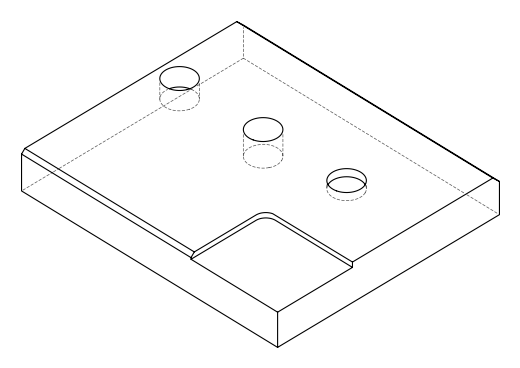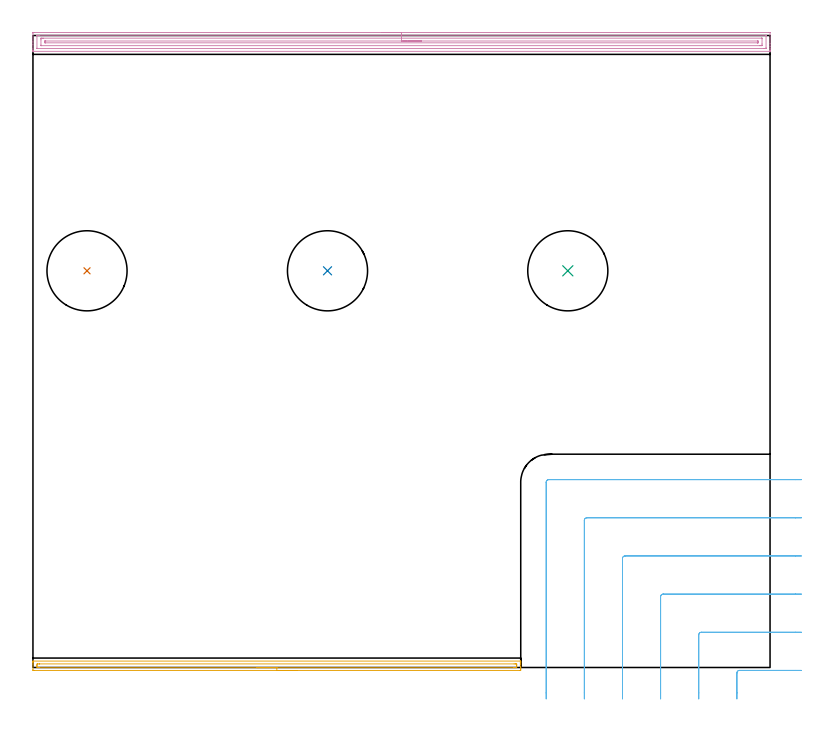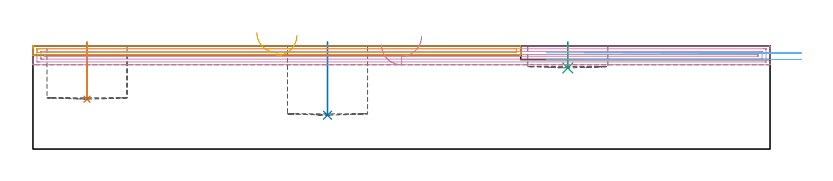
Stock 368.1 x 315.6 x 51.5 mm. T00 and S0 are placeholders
(PLAN: 6 operations, 2 tool changes, 20 min)
(1 INDEXABLE_INSERT_DRILL_BLIND_HOLE_FROM_SOLID | STEP1POCKET | NXT0302_035 | 0.12 min | 32821 mm3)
(2 INDEXABLE_INSERT_DRILL_BLIND_HOLE_FROM_SOLID_1 | STEP1POCKET_1 | NXT0302_035 | 0.15 min | 42874 mm3)
(3 INDEXABLE_INSERT_DRILL_BLIND_HOLE_FROM_SOLID_2 | STEP1POCKET_2 | NXT0302_035 | 0.05 min | 13225 mm3)
(4 AREA_MILL | FG_CHAMFER_SURFACE | UGT0205_001 | 11.97 min | 16259 mm3)
(5 AREA_MILL_1 | FG_CHAMFER_SURFACE_1 | UGT0205_001 | 4.07 min | 2732 mm3)
(6 MILL_CORNER_NOTCH_RECTANGULAR | CORNER_NOTCH_RECTANGULAR | UGT0201_109 | Follow Part, ap 6.35, ae 75% | 3.68 min | 89850 mm3)
(TOOL NXT0302_035 | Index. Insert Drill 40mm [880-D4000L40-05] | D40 PA176 FL200 Z2)
(TOOL UGT0205_001 | Chamfer Mill 20 x 3 x 45 deg. | D20 FL50 Z2)
(TOOL UGT0201_109 | End Mill 25.4 mm | D25.4 FL25 Z2)
(OP 1 INDEXABLE_INSERT_DRILL_BLIND_HOLE_FROM_SOLID)
G17 G21 G94 G90
T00 M6
G54
G17 G0 G90 X27. Y198.1 S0 M3
G43 Z61.5 H1
G94 G81 G98 Z24.9 F250. R53.5
G80
M5
M2
(OP 2 INDEXABLE_INSERT_DRILL_BLIND_HOLE_FROM_SOLID_1)
G17 G21 G94 G90
T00 M6
G54
G17 G0 G90 X147.1 Y198.1 S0 M3
G43 Z61.5 H1
G94 G81 G98 Z16.9 F250. R53.5
G80
M5
M2
(OP 3 INDEXABLE_INSERT_DRILL_BLIND_HOLE_FROM_SOLID_2)
G17 G21 G94 G90
T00 M6
G54
G17 G0 G90 X267.1 Y198.1 S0 M3
G43 Z61.5 H1
G94 G81 G98 Z40.5 F250. R53.5
G80
M5
M2
(OP 4 AREA_MILL)
G17 G21 G94 G90
T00 M6
G54
G17 G0 G90 X174.05 Y317.1 S1061 M3
G43 Z61.5 H0
Z52.1
G94 G1 X174.088 Z51.228 F250.
X174.202 Z50.364
X174.391 Z49.512
X174.653 Z48.68
X174.987 Z47.874
X175.39 Z47.1
X175.859 Z46.364
X176.39 Z45.672
X176.979 Z45.029
X177.622 Z44.44
X178.314 Z43.909
X179.05 Z43.44
X179.824 Z43.037
X180.63 Z42.703
X181.462 Z42.441
X182.314 Z42.252
X183.178 Z42.138
X184.05 Z42.1
X367.492
X368.049 Y317.094 Z42.104
X368.09 Y317.092 Z42.106
X368.1 Y317.044 Z42.154
Y311.527 Z47.668
Y310.098 Z49.099
Y308.908 Z50.287
Y308.274 Z50.926
Y307.943 Z51.256
Y307.821 Z51.371
X368.09 Y307.703 Z51.488
X367.938 Y307.7 Z51.5
X0.162
X0.01 Y307.702 Z51.488
X0.003 Y307.819 Z51.373
X0. Y307.943 Z51.256
Y308.274 Z50.926
Y308.908 Z50.287
Y310.971 Z48.226
Y312.398 Z46.798
Y316.765 Z42.432
X0.004 Y317.048 Z42.15
X0.01 Y317.092 Z42.105
X0.056 Y317.099 Z42.099
X0.608 Y317.1 Z42.1
X184.05
Y315.686 Z43.514
X365.918 Y315.685 Z43.515
X366.052 Y315.683 Z43.517
X366.084 Y315.681 Z43.519
X366.09 Y315.678 Z43.522
X366.095 Y315.669 Z43.531
X366.098 Y315.642 Z43.558
X366.1 Y315.508 Z43.692
X366.099 Y309.397 Z49.803
X366.095 Y309.267 Z49.933
X366.09 Y309.165 Z50.035
X366.081 Y309.121 Z50.079
X366.046 Y309.12 Z50.08
X365.706 Y309.116 Z50.084
X365.495 Y309.115 Z50.085
X364.814 Y309.114 Z50.086
X2.182 Y309.115 Z50.085
X2.048 Y309.117 Z50.083
X2.016 Y309.12 Z50.08
X2.01 Y309.122 Z50.078
X2.006 Y309.131 Z50.069
X2.002 Y309.158 Z50.042
X2. Y309.292 Z49.908
X2.001 Y315.403 Z43.797
X2.005 Y315.533 Z43.667
X2.01 Y315.635 Z43.565
X2.019 Y315.679 Z43.521
X2.054 Y315.68 Z43.52
X2.394 Y315.684 Z43.516
X2.605 Y315.685 Z43.515
X3.286 Y315.686 Z43.514
X184.05
Y314.272 Z44.928
X363.793 Y314.271 Z44.929
X363.921 Y314.27 Z44.93
X364.048 Y314.267 Z44.933
X364.079 Y314.265 Z44.935
X364.09 Y314.249 Z44.951
X364.095 Y314.204 Z44.996
X364.098 Y314.146 Z45.054
X364.1 Y313.971 Z45.229
Y311.352 Z47.848
X364.093 Y310.654 Z48.546
X364.09 Y310.567 Z48.633
X364.083 Y310.535 Z48.665
X364.045 Y310.533 Z48.667
X363.921 Y310.531 Z48.669
X363.156 Y310.529 Z48.671
X363.028 Y310.528 Z48.672
X4.307 Y310.529 Z48.671
X4.179 Y310.53 Z48.67
X4.052 Y310.533 Z48.667
X4.021 Y310.535 Z48.665
X4.01 Y310.551 Z48.649
X4.005 Y310.596 Z48.604
X4.002 Y310.654 Z48.546
X4. Y310.829 Z48.371
Y313.448 Z45.752
X4.007 Y314.146 Z45.054
X4.01 Y314.233 Z44.967
X4.017 Y314.265 Z44.935
X4.055 Y314.267 Z44.933
X4.179 Y314.269 Z44.931
X4.944 Y314.271 Z44.929
X5.072 Y314.272 Z44.928
X184.05
Y312.857 Z46.343
X361.969
X362.014 Y312.856 Z46.344
X362.061 Y312.853 Z46.347
X362.09 Y312.85 Z46.35
X362.1 Y312.4 Z46.8
X362.096 Y311.981 Z47.219
X362.093 Y311.956 Z47.244
X362.09 Y311.95 Z47.25
X362.073 Y311.948 Z47.252
X361.991 Y311.944 Z47.256
X361.867 Y311.943 Z47.257
X361.711
X6.131
X6.086 Y311.944 Z47.256
X6.04 Y311.947 Z47.253
X6.01 Y311.95 Z47.25
X6. Y312.4 Z46.8
X6.004 Y312.819 Z46.381
X6.007 Y312.844 Z46.356
X6.01 Y312.85 Z46.35
X6.027 Y312.852 Z46.348
X6.109 Y312.856 Z46.344
X6.234 Y312.857 Z46.343
X6.389
X184.05
X184.922 Z46.381
X185.787 Z46.495
X186.638 Z46.683
X187.47 Z46.946
X188.276 Z47.28
X189.05 Z47.682
X189.786 Z48.151
X190.478 Z48.682
X191.121 Z49.272
X191.71 Z49.915
X192.242 Z50.607
X192.71 Z51.343
X193.113 Z52.116
X193.447 Z52.922
X193.709 Z53.754
X193.898 Z54.606
X194.012 Z55.471
X194.05 Z56.343
G0 Z61.5
M5
M2
(OP 5 AREA_MILL_1)
G17 G21 G94 G90
T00 M6
G54
G17 G0 G90 X131.8 Y-1.5 S1061 M3
G43 Z61.5 H0
Z56.8
G94 G1 X131.762 Z55.928 F250.
X131.648 Z55.063
X131.459 Z54.212
X131.197 Z53.38
X130.863 Z52.574
X130.46 Z51.8
X129.992 Z51.064
X129.46 Z50.372
X128.871 Z49.729
X128.228 Z49.14
X127.536 Z48.608
X126.8 Z48.14
X126.026 Z47.737
X125.22 Z47.403
X124.388 Z47.141
X123.536 Z46.952
X122.672 Z46.838
X121.8 Z46.8
X0.63
X0.064 Y-1.494 Z46.803
X0.008 Y-1.491 Z46.805
X0. Y-0.93 Z47.366
Y1.74 Z50.035
Y2.47 Z50.769
Y2.733 Z51.032
X0.007 Y3.151 Z51.442
X0.01 Y3.197 Z51.488
X0.183 Y3.2 Z51.5
X243.417
X243.59 Y3.197 Z51.488
X243.593 Y3.151 Z51.442
X243.6 Y2.732 Z51.032
Y2.47 Z50.77
Y1.74 Z50.035
Y0.485 Z48.782
Y-0.04 Z48.255
Y-0.667 Z47.628
X243.598 Y-0.93 Z47.366
X243.592 Y-1.491 Z46.805
X243.536 Y-1.494 Z46.803
X242.97 Y-1.5 Z46.8
X121.8
Y-0.086 Z48.214
X3.313
X2.462 Y-0.083 Z48.217
X2.419 Y-0.08 Z48.22
X2.01 Y-0.04 Z48.26
X2.003 Y0.374 Z48.674
X2.002 Y0.85 Z49.15
X2.003 Y1.264 Z49.564
X2.01 Y1.74 Z50.04
X2.378 Y1.78 Z50.08
X2.419 Y1.782 Z50.082
X3.267 Y1.786 Z50.086
X3.313
X240.287
X241.138 Y1.783 Z50.083
X241.181 Y1.78 Z50.08
X241.59 Y1.74 Z50.04
X241.597 Y1.326 Z49.626
X241.598 Y0.85 Z49.15
X241.597 Y0.436 Z48.736
X241.59 Y-0.04 Z48.26
X241.222 Y-0.08 Z48.22
X241.181 Y-0.082 Z48.218
X240.333 Y-0.086 Z48.214
X240.287
X121.8
X120.928 Z48.252
X120.064 Z48.366
X119.212 Z48.555
X118.38 Z48.817
X117.574 Z49.151
X116.8 Z49.554
X116.064 Z50.023
X115.372 Z50.554
X114.729 Z51.143
X114.14 Z51.786
X113.608 Z52.478
X113.14 Z53.214
X112.737 Z53.988
X112.403 Z54.794
X112.141 Z55.626
X111.952 Z56.478
X111.838 Z57.343
X111.8 Z58.214
G0 Z61.5
M5
M2
(OP 6 MILL_CORNER_NOTCH_RECTANGULAR)
G17 G21 G94 G90
T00 M6
G54
G17 G0 G90 X383.717 Y-1.45 S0 M3
G43 Z61.5 H0
Z48.1
G94 G1 X380.717 F250.
X352.813 F500.
G3 X351.55 Y-2.713 R1.27
G1 Y-12.7
Y-15.7 F250.
G0 Z61.5
X383.8 Y17.6
Z48.1
G1 X380.8
X333.763 F500.
G3 X332.5 Y16.337 R1.27
G1 Y-12.7
Y-15.7 F250.
G0 Z61.5
X383.8 Y36.65
Z48.1
G1 X380.8
X314.714 F500.
G3 X313.45 Y35.386 R1.27
G1 Y-12.7
Y-15.7 F250.
G0 Z61.5
X383.8 Y55.7
Z48.1
G1 X380.8
X295.664 F500.
G3 X294.4 Y54.436 R1.27
G1 Y-12.7
Y-15.7 F250.
G0 Z61.5
X383.8 Y74.75
Z48.1
G1 X380.8
X276.615 F500.
G3 X275.35 Y73.485 R1.27
G1 Y-12.7
Y-15.7 F250.
G0 Z61.5
X383.8 Y93.8
Z48.1
G1 X380.8
X257.565 F500.
G3 X256.3 Y92.535 R1.27
G1 Y-12.7
Y-15.7 F250.
G0 Z61.5
X383.717 Y-1.45
Z44.7
G1 X380.717
X352.813 F500.
G3 X351.55 Y-2.713 R1.27
G1 Y-12.7
Y-15.7 F250.
G0 Z61.5
X383.8 Y17.6
Z44.7
G1 X380.8
X333.763 F500.
G3 X332.5 Y16.337 R1.27
G1 Y-12.7
Y-15.7 F250.
G0 Z61.5
X383.8 Y36.65
Z44.7
G1 X380.8
X314.714 F500.
G3 X313.45 Y35.386 R1.27
G1 Y-12.7
Y-15.7 F250.
G0 Z61.5
X383.8 Y55.7
Z44.7
G1 X380.8
X295.664 F500.
G3 X294.4 Y54.436 R1.27
G1 Y-12.7
Y-15.7 F250.
G0 Z61.5
X383.8 Y74.75
Z44.7
G1 X380.8
X276.615 F500.
G3 X275.35 Y73.485 R1.27
G1 Y-12.7
Y-15.7 F250.
G0 Z61.5
X383.8 Y93.8
Z44.7
G1 X380.8
X257.565 F500.
G3 X256.3 Y92.535 R1.27
G1 Y-12.7
Y-15.7 F250.
G0 Z61.5
M5
M2
